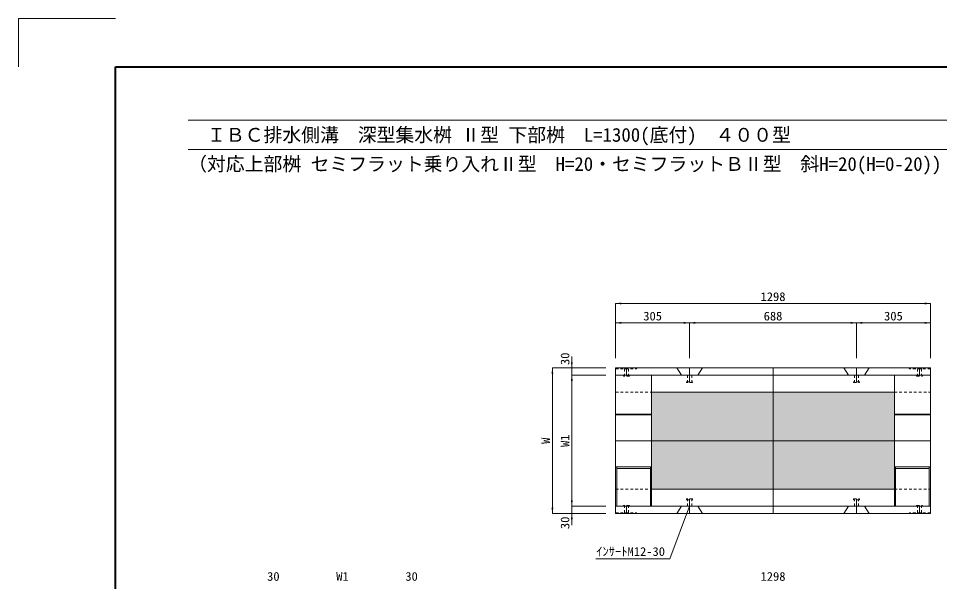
# Model space of a CAD drawing. Units: millimetres at full size. Extents: x 64173 to 81200, y -117893 to -111285.
# Drawn here: x 72800 to 76599, y -114274 to -111953 of the extents above; entities that cross this region are included whole.
import ezdxf
from ezdxf.enums import TextEntityAlignment as Align

# ---------------------------------------------------------------- set-up
doc = ezdxf.new("R2010")
doc.units = ezdxf.units.MM
doc.header["$LTSCALE"] = 15
doc.linetypes.add('USER3', pattern=[1.35, 0.75, -0.6])
for name, color, linetype, lineweight in [('Defpoints_2', 8, 'Continuous', 0), ('インサート', 3, 'USER3', 9), ('図枠', 7, 'Continuous', 5), ('寸法線', 7, 'Continuous', 13), ('引出線', 4, 'Continuous', 13), ('補助線', 8, 'Continuous', 13), ('集水桝', 2, 'Continuous', 13)]:
    doc.layers.add(name, color=color, linetype=linetype, lineweight=lineweight)
doc.layers.add('ハッチング', color=8, linetype='Continuous')
doc.styles.add('ＭＳ ゴシック', font='')
doc.styles.add('ＭＳ 明朝', font='')
doc.styles.get('ＭＳ ゴシック').set_extended_font_data('MS Gothic')
doc.styles.get('ＭＳ 明朝').set_extended_font_data('MS Mincho')

# ---------------------------------------------------------------- blocks, each defined once
blk = doc.blocks.new('filled_arrow')
at = {"color": 0, "linetype": 'Continuous', "lineweight": -2}
blk.add_solid([(7.5, 1.25), (0, 0), (7.5, -1.25)], dxfattribs=at)

msp = doc.modelspace()

# ---------------------------------------------------------------- hatches: boundary and pattern name
at = {"layer": 'ハッチング'}
msp.add_hatch(color=256, dxfattribs=at).paths.add_polyline_path([(76412.21, -113893.81), (76413.21, -113493.81), (75411.21, -113493.81), (75412.21, -113893.81)])

# ---------------------------------------------------------------- linework, layer by layer
at = {"layer": 'Defpoints_2', "color": 7, "lineweight": 13}
for p, q in [((72800.5, -111952.55), (73200.5, -111952.55)), ((72800.5, -112152.55), (72800.5, -111952.55))]:
    msp.add_line(p, q, dxfattribs=at)
at = {"layer": 'インサート'}
for p, q in [((75299.71, -113397.01), (75299.71, -113424.01)), ((75299.71, -113397.01), (75316.71, -113397.01)), ((75316.71, -113397.01), (75316.71, -113424.01)), ((76507.71, -113397.01), (76507.71, -113424.01)), ((76524.71, -113397.01), (76507.71, -113397.01)), ((76524.71, -113397.01), (76524.71, -113424.01)), ((75295.71, -113427.01), (75295.71, -113424.01)), ((75295.71, -113424.01), (75320.71, -113424.01)), ((75320.71, -113427.01), (75295.71, -113427.01)), ((75320.71, -113424.01), (75320.71, -113427.01)), ((75555.71, -113453.81), (75555.71, -113450.81)), ((75555.71, -113450.81), (75580.71, -113450.81)), ((75580.71, -113453.81), (75555.71, -113453.81)), ((75559.71, -113423.81), (75559.71, -113450.81)), ((75559.71, -113423.81), (75576.71, -113423.81)), ((75576.71, -113423.81), (75576.71, -113450.81)), ((75580.71, -113450.81), (75580.71, -113453.81)), ((76268.71, -113450.81), (76243.71, -113450.81)), ((76243.71, -113450.81), (76243.71, -113453.81)), ((76243.71, -113453.81), (76268.71, -113453.81)), ((76247.71, -113423.81), (76247.71, -113450.81)), ((76264.71, -113423.81), (76247.71, -113423.81)), ((76264.71, -113423.81), (76264.71, -113450.81)), ((76268.71, -113453.81), (76268.71, -113450.81)), ((76528.71, -113424.01), (76503.71, -113424.01)), ((76503.71, -113424.01), (76503.71, -113427.01)), ((76503.71, -113427.01), (76528.71, -113427.01)), ((76528.71, -113427.01), (76528.71, -113424.01)), ((75555.71, -113933.81), (75555.71, -113936.81)), ((75580.71, -113933.81), (75555.71, -113933.81)), ((75555.71, -113936.81), (75580.71, -113936.81)), ((75559.71, -113963.81), (75559.71, -113936.81)), ((75576.71, -113963.81), (75576.71, -113936.81)), ((75580.71, -113936.81), (75580.71, -113933.81)), ((76243.71, -113936.81), (76243.71, -113933.81)), ((76243.71, -113933.81), (76268.71, -113933.81)), ((76268.71, -113936.81), (76243.71, -113936.81)), ((76247.71, -113963.81), (76247.71, -113936.81)), ((76264.71, -113963.81), (76264.71, -113936.81)), ((76268.71, -113933.81), (76268.71, -113936.81)), ((75295.71, -113960.61), (75295.71, -113963.61)), ((75320.71, -113960.61), (75295.71, -113960.61)), ((75295.71, -113963.61), (75320.71, -113963.61)), ((75299.71, -113990.61), (75299.71, -113963.61)), ((75299.71, -113990.61), (75316.71, -113990.61)), ((75316.71, -113990.61), (75316.71, -113963.61)), ((75320.71, -113963.61), (75320.71, -113960.61)), ((75559.71, -113963.81), (75576.71, -113963.81)), ((76264.71, -113963.81), (76247.71, -113963.81)), ((76503.71, -113963.61), (76503.71, -113960.61)), ((76503.71, -113960.61), (76528.71, -113960.61)), ((76528.71, -113963.61), (76503.71, -113963.61)), ((76507.71, -113990.61), (76507.71, -113963.61)), ((76524.71, -113990.61), (76507.71, -113990.61)), ((76524.71, -113990.61), (76524.71, -113963.61)), ((76528.71, -113960.61), (76528.71, -113963.61))]:
    msp.add_line(p, q, dxfattribs=at)
at = {"layer": '図枠', "lineweight": 40}
for p, q in [((73200.5, -117692.55), (73200.5, -112152.55)), ((73200.5, -112152.55), (81000.5, -112152.55)), ((73200.5, -117692.55), (73200.5, -112152.55)), ((73200.5, -112152.55), (81000.5, -112152.55))]:
    msp.add_line(p, q, dxfattribs=at)
at = {"layer": '図枠', "lineweight": 13}
for p, q in [((73500.5, -112372.55), (80700.5, -112372.55)), ((73500.5, -112492.55), (80700.5, -112492.55))]:
    msp.add_line(p, q, dxfattribs=at)
at = {"layer": '寸法線'}
for p, q in [((75263.21, -113127.73), (76561.21, -113127.73)), ((75263.21, -113353.81), (75263.21, -113127.73)), ((76561.21, -113353.81), (76561.21, -113127.73)), ((75263.21, -113207.73), (75568.21, -113207.73)), ((75263.21, -113353.81), (75263.21, -113207.73)), ((75568.21, -113353.81), (75568.21, -113207.73)), ((75568.21, -113207.73), (76256.21, -113207.73)), ((75568.21, -113353.81), (75568.21, -113207.73)), ((76256.21, -113353.81), (76256.21, -113207.73)), ((76256.21, -113207.73), (76561.21, -113207.73)), ((76256.21, -113353.81), (76256.21, -113207.73)), ((76561.21, -113353.81), (76561.21, -113207.73)), ((75082.41, -113471.81), (75082.41, -113345.81)), ((75002.41, -113993.81), (75002.41, -113393.81)), ((75223.21, -113393.81), (75002.41, -113393.81)), ((75223.21, -113393.81), (75082.41, -113393.81)), ((75082.41, -113963.81), (75082.41, -113423.81)), ((75223.21, -113423.81), (75082.41, -113423.81)), ((75223.21, -113423.81), (75082.41, -113423.81)), ((75082.41, -114041.81), (75082.41, -113915.81)), ((75223.21, -113963.81), (75082.41, -113963.81)), ((75223.21, -113963.81), (75082.41, -113963.81)), ((75223.21, -113993.81), (75002.41, -113993.81)), ((75223.21, -113993.81), (75082.41, -113993.81))]:
    msp.add_line(p, q, dxfattribs=at)
at = {"layer": '引出線'}
msp.add_lwpolyline([(75568.21, -113963.81), (75486.65, -114180.74), (75181.53, -114180.74)], dxfattribs=at)
at = {"layer": '補助線'}
for p, q in [((75308.21, -113397.01), (75308.21, -113427.01)), ((75568.21, -113423.81), (75568.21, -113393.81)), ((75912.21, -113393.81), (75912.21, -113993.81)), ((76256.21, -113423.81), (76256.21, -113393.81)), ((76516.21, -113397.01), (76516.21, -113427.01)), ((75568.21, -113423.81), (75568.21, -113453.81)), ((76256.21, -113423.81), (76256.21, -113453.81)), ((75263.21, -113693.81), (76561.21, -113693.81)), ((75568.21, -113963.81), (75568.21, -113933.81)), ((76256.21, -113963.81), (76256.21, -113933.81)), ((75308.21, -113990.61), (75308.21, -113960.61)), ((75568.21, -113963.81), (75568.21, -113993.81)), ((76256.21, -113963.81), (76256.21, -113993.81)), ((76516.21, -113990.61), (76516.21, -113960.61))]:
    msp.add_line(p, q, dxfattribs=at)
at = {"layer": '集水桝'}
for p, q in [((75263.21, -113993.81), (75263.21, -113393.81)), ((75263.21, -113393.81), (76561.21, -113393.81)), ((76561.21, -113993.81), (76561.21, -113393.81)), ((75263.21, -113423.81), (76561.21, -113423.81)), ((75411.21, -113963.81), (75411.21, -113423.81)), ((76413.21, -113963.81), (76413.21, -113423.81)), ((75267.71, -113808.81), (75406.71, -113808.81)), ((76417.71, -113808.81), (76556.71, -113808.81)), ((75263.21, -113963.81), (76561.21, -113963.81)), ((75263.21, -113993.81), (76561.21, -113993.81))]:
    msp.add_line(p, q, dxfattribs=at)
at = {"layer": '集水桝', "linetype": 'USER3', "lineweight": 9}
for p, q in [((75263.21, -113397.01), (75348.21, -113397.01)), ((75348.21, -113397.01), (75352.21, -113393.81)), ((76476.21, -113397.01), (76472.21, -113393.81)), ((76561.21, -113397.01), (76476.21, -113397.01)), ((75263.21, -113493.81), (75412.21, -113493.81)), ((76412.21, -113493.81), (76561.21, -113493.81)), ((75263.21, -113893.81), (75412.21, -113893.81)), ((76412.21, -113893.81), (76561.21, -113893.81)), ((75263.21, -113990.61), (75348.21, -113990.61)), ((75348.21, -113990.61), (75352.21, -113993.81)), ((76476.21, -113990.61), (76472.21, -113993.81)), ((76561.21, -113990.61), (76476.21, -113990.61))]:
    msp.add_line(p, q, dxfattribs=at)
at = {"layer": '集水桝', "lineweight": 15}
for p, q in [((75515.71, -113393.81), (75534.71, -113423.81)), ((75601.71, -113423.81), (75620.71, -113393.81)), ((76222.71, -113423.81), (76203.71, -113393.81)), ((76308.71, -113393.81), (76289.71, -113423.81)), ((75534.71, -113423.81), (75601.71, -113423.81)), ((76289.71, -113423.81), (76222.71, -113423.81)), ((75412.21, -113493.81), (76412.21, -113493.81)), ((75412.21, -113893.81), (76412.21, -113893.81)), ((75515.71, -113993.81), (75534.71, -113963.81)), ((75534.71, -113963.81), (75601.71, -113963.81)), ((75601.71, -113963.81), (75620.71, -113993.81)), ((76222.71, -113963.81), (76203.71, -113993.81)), ((76289.71, -113963.81), (76222.71, -113963.81)), ((76308.71, -113993.81), (76289.71, -113963.81))]:
    msp.add_line(p, q, dxfattribs=at)
at = {"layer": '集水桝', "lineweight": 9}
for p, q in [((75263.21, -113584.31), (75411.21, -113584.31)), ((76413.21, -113584.31), (76561.21, -113584.31))]:
    msp.add_line(p, q, dxfattribs=at)
at = {"layer": '集水桝', "lineweight": 5}
for p, q in [((75263.21, -113586.31), (75411.21, -113586.31)), ((76413.21, -113586.31), (76561.21, -113586.31)), ((75263.21, -113801.31), (75411.21, -113801.31)), ((75267.71, -113963.81), (75267.71, -113801.31)), ((75406.71, -113963.81), (75406.71, -113801.31)), ((76413.21, -113801.31), (76561.21, -113801.31)), ((76417.71, -113963.81), (76417.71, -113801.31)), ((76556.71, -113963.81), (76556.71, -113801.31))]:
    msp.add_line(p, q, dxfattribs=at)

# ---------------------------------------------------------------- block references
at = {"layer": '寸法線', "xscale": 3.2, "yscale": 3.2}
for p in [(75263.21, -113127.73), (75263.21, -113207.73), (75568.21, -113207.73), (76256.21, -113207.73)]:
    msp.add_blockref('filled_arrow', p, dxfattribs=at)
for p, rotation in [((76561.21, -113127.73), 180), ((75568.21, -113207.73), 180), ((76256.21, -113207.73), 180), ((76561.21, -113207.73), 180), ((75082.41, -113393.81), 90), ((75002.41, -113393.81), 270), ((75082.41, -113423.81), 270), ((75082.41, -113423.81), 270), ((75082.41, -113963.81), 90), ((75082.41, -113963.81), 90), ((75002.41, -113993.81), 90), ((75082.41, -113993.81), 270)]:
    msp.add_blockref('filled_arrow', p, dxfattribs=dict(at, rotation=rotation))
at = {"layer": '引出線', "xscale": 0.133, "yscale": 0.133, "rotation": 249.4}
msp.add_blockref('filled_arrow', (75568.21, -113963.81), dxfattribs=at)

# ---------------------------------------------------------------- texts
at = {"layer": '図枠', "style": 'ＭＳ ゴシック'}
for s, p in [('\u3000ＩＢＣ排水側溝\u3000深型集水桝 Ⅱ型 下部桝\u3000L=1300(底付)\u3000４００型', (73500.5, -112432.55)), ('（対応上部桝 セミフラット乗り入れⅡ型\u3000H=20・セミフラットＢⅡ型\u3000斜H=20(H=0-20))', (73500.5, -112552.55))]:
    msp.add_text(s, height=56.96, dxfattribs=at).set_placement(p, align=Align.MIDDLE_LEFT)
at = {"layer": '寸法線', "style": 'ＭＳ 明朝', "width": 1.05}
for s, p in [('1298', (75912.21, -113099.73)), ('305', (75415.71, -113179.73)), ('688', (75912.21, -113179.73)), ('305', (76408.71, -113179.73)), ('30', (73851.72, -114253.09)), ('W1', (74136.72, -114253.09)), ('30', (74421.72, -114253.09)), ('1298', (75912.21, -114253.09))]:
    msp.add_text(s, height=36.03, dxfattribs=at).set_placement(p, align=Align.MIDDLE_CENTER)
for s, p in [('30', (75054.41, -113355.98)), ('W', (74974.41, -113693.81)), ('W1', (75054.41, -113693.81)), ('30', (75054.41, -114032.26))]:
    msp.add_text(s, height=36.03, rotation=90, dxfattribs=at).set_placement(p, align=Align.MIDDLE_CENTER)
at = {"layer": '引出線', "style": 'ＭＳ 明朝', "width": 1.05}
msp.add_text('ｲﾝｻｰﾄM12-30', height=36.03, dxfattribs=at).set_placement((75466.65, -114132.6), align=Align.TOP_RIGHT)

doc.saveas('drawing.dxf')
